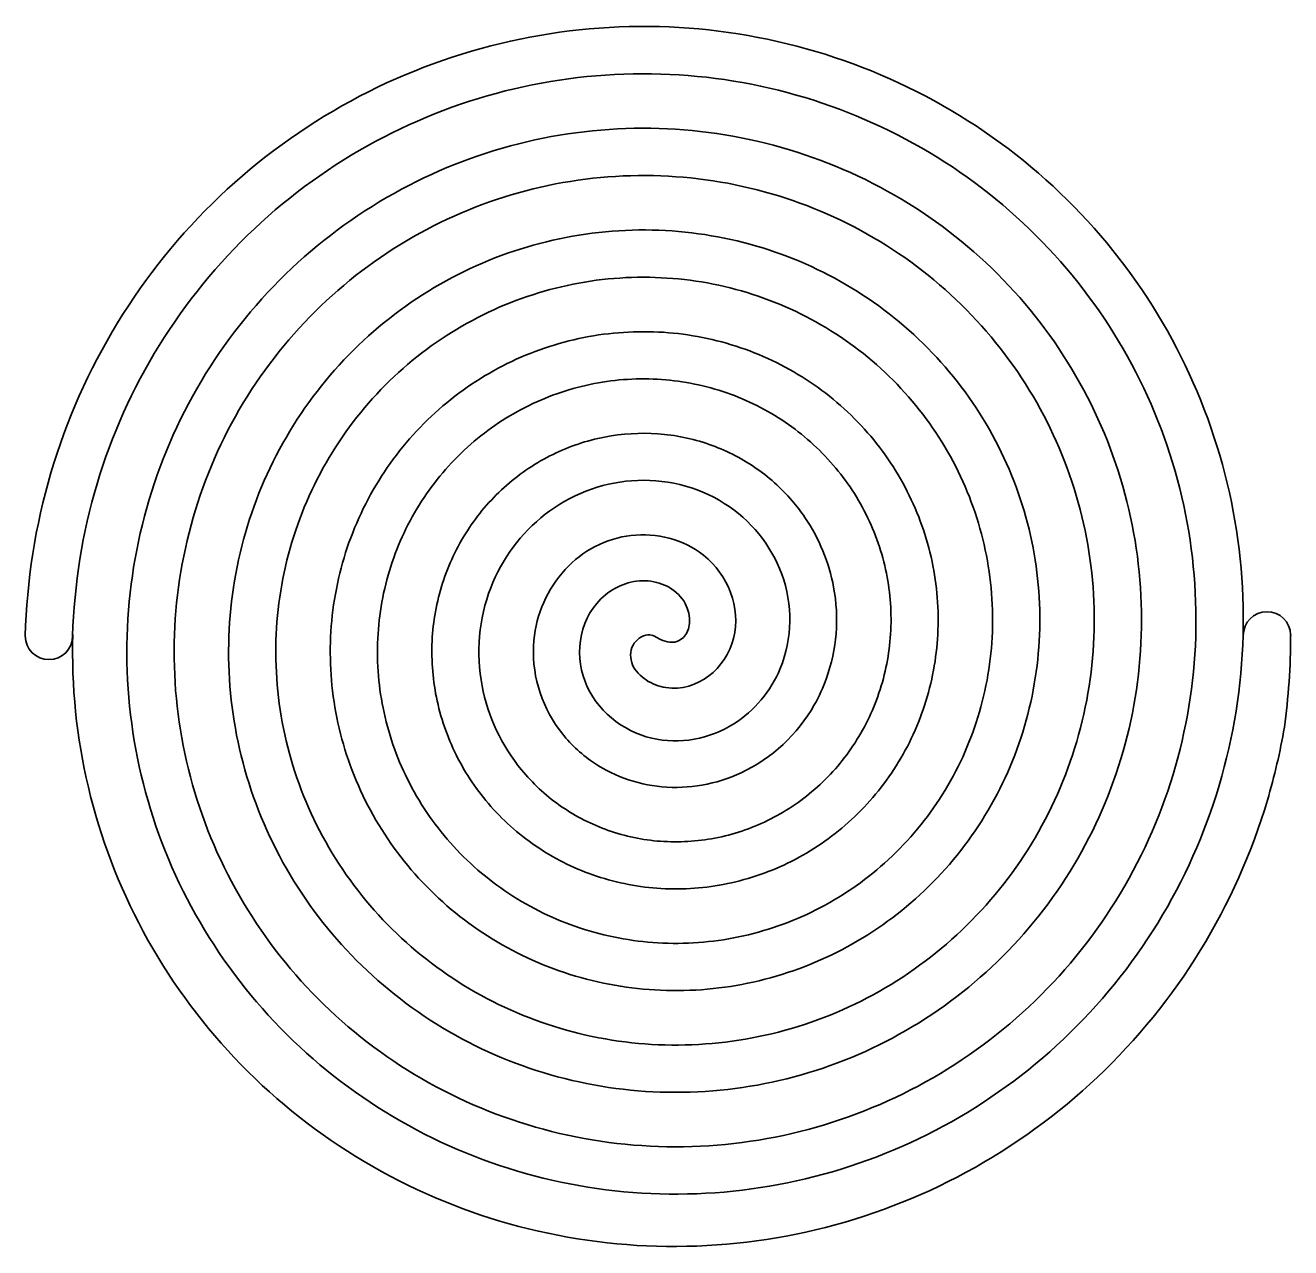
# Model space of a CAD drawing. Header units: inches. Extents: x 888 to 1107, y -253 to -41.
import ezdxf

# ---------------------------------------------------------------- set-up
doc = ezdxf.new("R2010")
doc.units = ezdxf.units.IN
doc.header["$MEASUREMENT"] = 0
doc.layers.add('Ebene 2', color=7, linetype='Continuous')
doc.layers.add('Ebene 3', color=7, linetype='Continuous')

msp = doc.modelspace()

# ---------------------------------------------------------------- linework, layer by layer
at = {"layer": 'Ebene 2', "color": 250, "lineweight": 35, "true_color": 0x1c1c1b}
msp.add_open_spline([(1086.13, -95.66), (1081.83, -87.74), (1076.52, -80.42), (1070.35, -73.93), (1064.1, -67.34), (1057.03, -61.61), (1049.34, -56.9), (1041.53, -52.12), (1033.16, -48.39), (1024.45, -45.81), (1015.62, -43.2), (1006.5, -41.76), (997.35, -41.52), (988.07, -41.29), (978.83, -42.26), (969.88, -44.42), (960.8, -46.6), (952.06, -49.96), (943.92, -54.39), (935.65, -58.89), (928.03, -64.43), (921.26, -70.87), (914.4, -77.39), (908.44, -84.77), (903.53, -92.8), (898.56, -100.93), (894.68, -109.66), (892.01, -118.75), (889.29, -127.95), (887.8, -137.45), (887.56, -146.98), (887.56, -149.25), (889.4, -151.08), (891.66, -151.08), (893.93, -151.08), (895.76, -149.25), (895.76, -146.98), (895.76, -146.97), (895.76, -146.96), (895.76, -146.95), (895.76, -146.95), (895.76, -146.95), (895.76, -146.95), (896.02, -138.14), (897.44, -129.14), (899.99, -120.63), (902.5, -112.25), (906.12, -104.19), (910.76, -96.69), (915.32, -89.29), (920.87, -82.5), (927.24, -76.49), (933.51, -70.58), (940.58, -65.49), (948.23, -61.37), (955.77, -57.31), (963.85, -54.25), (972.24, -52.27), (980.51, -50.32), (989.05, -49.47), (997.61, -49.72), (1006.03, -49.98), (1014.43, -51.35), (1022.57, -53.8), (1030.59, -56.21), (1038.29, -59.69), (1045.46, -64.13), (1052.52, -68.5), (1059, -73.81), (1064.74, -79.91), (1070.38, -85.91), (1075.23, -92.67), (1079.16, -99.99), (1083.02, -107.19), (1085.94, -114.92), (1087.82, -122.94), (1089.67, -130.84), (1090.47, -138.99), (1090.22, -147.16), (1089.96, -155.21), (1088.64, -163.22), (1086.29, -170.99), (1083.98, -178.63), (1080.65, -185.97), (1076.4, -192.81), (1072.22, -199.54), (1067.15, -205.72), (1061.32, -211.17), (1055.58, -216.55), (1049.14, -221.16), (1042.15, -224.89), (1035.28, -228.57), (1027.91, -231.33), (1020.26, -233.11), (1012.73, -234.87), (1004.96, -235.62), (997.18, -235.36), (989.52, -235.1), (981.89, -233.83), (974.49, -231.58), (967.22, -229.37), (960.24, -226.19), (953.73, -222.13), (947.34, -218.15), (941.47, -213.31), (936.28, -207.75), (931.18, -202.29), (926.8, -196.15), (923.26, -189.49), (919.78, -182.95), (917.16, -175.95), (915.48, -168.67), (913.83, -161.51), (913.13, -154.13), (913.39, -146.72), (913.65, -139.45), (914.87, -132.2), (917.02, -125.18), (919.13, -118.28), (922.16, -111.65), (926.03, -105.48), (929.82, -99.42), (934.43, -93.86), (939.71, -88.94), (944.9, -84.12), (950.74, -79.97), (957.06, -76.62), (963.26, -73.34), (969.92, -70.87), (976.82, -69.29), (983.61, -67.74), (990.6, -67.08), (997.63, -67.35), (1004.52, -67.6), (1011.38, -68.77), (1018.03, -70.83), (1024.56, -72.84), (1030.83, -75.73), (1036.66, -79.4), (1042.39, -83), (1047.65, -87.37), (1052.29, -92.38), (1056.84, -97.3), (1060.75, -102.83), (1063.91, -108.82), (1067, -114.69), (1069.32, -120.98), (1070.8, -127.52), (1072.25, -133.94), (1072.85, -140.55), (1072.59, -147.18), (1072.33, -153.69), (1071.21, -160.17), (1069.26, -166.45), (1067.34, -172.6), (1064.61, -178.51), (1061.13, -184.02), (1057.71, -189.41), (1053.58, -194.36), (1048.84, -198.73), (1044.19, -203.02), (1038.97, -206.69), (1033.32, -209.65), (1027.77, -212.55), (1021.84, -214.72), (1015.67, -216.1), (1009.63, -217.45), (1003.4, -218), (997.15, -217.74), (991.03, -217.48), (984.93, -216.41), (979.03, -214.55), (973.24, -212.73), (967.69, -210.15), (962.52, -206.86), (957.46, -203.64), (952.82, -199.74), (948.72, -195.27), (944.71, -190.89), (941.28, -185.98), (938.51, -180.66), (935.8, -175.45), (933.78, -169.87), (932.5, -164.07), (931.25, -158.4), (930.75, -152.55), (931.01, -146.69), (931.27, -140.95), (932.29, -135.24), (934.05, -129.71), (935.77, -124.29), (938.21, -119.1), (941.31, -114.26), (944.34, -109.54), (948, -105.2), (952.2, -101.38), (956.3, -97.64), (960.91, -94.44), (965.9, -91.87), (970.78, -89.35), (976, -87.48), (981.42, -86.3), (986.72, -85.15), (992.19, -84.7), (997.67, -84.97), (1003.02, -85.23), (1008.35, -86.2), (1013.51, -87.86), (1018.55, -89.48), (1023.39, -91.78), (1027.89, -94.68), (1032.28, -97.52), (1036.31, -100.95), (1039.86, -104.88), (1043.32, -108.71), (1046.29, -113.01), (1048.67, -117.67), (1050.99, -122.21), (1052.71, -127.08), (1053.79, -132.13), (1054.84, -137.06), (1055.23, -142.14), (1054.97, -147.23), (1054.71, -152.2), (1053.78, -157.15), (1052.22, -161.94), (1050.7, -166.6), (1048.55, -171.08), (1045.84, -175.25), (1043.19, -179.31), (1040, -183.03), (1036.34, -186.31), (1032.78, -189.5), (1028.78, -192.22), (1024.46, -194.41), (1020.24, -196.54), (1015.74, -198.11), (1011.06, -199.09), (1006.5, -200.04), (1001.8, -200.38), (997.09, -200.11), (992.51, -199.85), (987.95, -198.97), (983.53, -197.51), (979.23, -196.09), (975.11, -194.09), (971.28, -191.56), (967.55, -189.1), (964.14, -186.14), (961.14, -182.76), (958.22, -179.47), (955.73, -175.78), (953.74, -171.78), (951.8, -167.91), (950.38, -163.75), (949.51, -159.44), (948.66, -155.26), (948.37, -150.94), (948.64, -146.62), (948.9, -142.42), (949.73, -138.24), (951.1, -134.2), (952.42, -130.27), (954.28, -126.51), (956.61, -123.01), (958.88, -119.62), (961.6, -116.52), (964.72, -113.79), (967.74, -111.14), (971.13, -108.89), (974.79, -107.09), (978.33, -105.35), (982.13, -104.08), (986.07, -103.31), (989.88, -102.56), (993.81, -102.32), (997.75, -102.6), (1001.57, -102.86), (1005.36, -103.64), (1009.03, -104.91), (1012.59, -106.14), (1015.99, -107.85), (1019.16, -110), (1022.21, -112.07), (1025.01, -114.56), (1027.46, -117.41), (1029.83, -120.16), (1031.85, -123.24), (1033.45, -126.57), (1035, -129.79), (1036.12, -133.23), (1036.79, -136.79), (1037.43, -140.24), (1037.62, -143.78), (1037.34, -147.34), (1037.07, -150.77), (1036.34, -154.18), (1035.16, -157.48), (1034.03, -160.66), (1032.47, -163.71), (1030.51, -166.54), (1028.63, -169.26), (1026.36, -171.75), (1023.78, -173.93), (1021.3, -176.03), (1018.52, -177.8), (1015.53, -179.2), (1012.65, -180.56), (1009.56, -181.53), (1006.36, -182.09), (1003.29, -182.63), (1000.13, -182.76), (996.95, -182.48), (993.91, -182.21), (990.88, -181.52), (987.95, -180.44), (985.14, -179.4), (982.46, -177.98), (979.96, -176.21), (977.57, -174.52), (975.4, -172.49), (973.5, -170.18), (970.05, -165.99), (967.67, -160.95), (966.66, -155.62), (965.58, -149.95), (966.09, -144.03), (968.16, -138.64), (970.08, -133.65), (973.36, -129.21), (977.59, -125.92), (981.87, -122.59), (987.13, -120.52), (992.55, -120.11), (998.15, -119.68), (1003.84, -121.03), (1008.59, -124.04), (1013.13, -126.91), (1016.7, -131.22), (1018.54, -136.27), (1020.47, -141.53), (1020.42, -147.43), (1018.28, -152.63), (1016.65, -156.55), (1013.83, -159.95), (1010.23, -162.21), (1006.05, -164.84), (1000.86, -165.83), (996.03, -164.68), (990.88, -163.44), (986.42, -159.86), (984.48, -154.88), (982.48, -149.73), (983.63, -143.46), (988, -139.88), (990.06, -138.18), (992.74, -137.23), (995.42, -137.46), (998, -137.69), (1000.54, -139.04), (1001.82, -141.36), (1002.92, -143.32), (1003.05, -146.56), (1000.78, -147.8), (999.82, -148.33), (998.51, -148.04), (997.56, -147.6), (996.87, -147.27), (996.19, -146.72), (995.39, -146.79), (994.34, -146.88), (993.27, -147.68), (992.79, -148.59), (992.25, -149.63), (992.26, -150.91), (992.71, -151.98), (993.16, -153.05), (994.1, -153.95), (995.05, -154.6), (996.07, -155.29), (997.28, -155.74), (998.49, -155.92), (1003.99, -156.74), (1008.9, -152.59), (1010.19, -147.4), (1011.52, -142.05), (1009.25, -136.41), (1005, -133.02), (1001.46, -130.19), (996.9, -129.09), (992.44, -129.59), (988.16, -130.08), (983.95, -132.27), (981.06, -135.47), (977.98, -138.89), (976.03, -143.15), (975.62, -147.76), (975.13, -153.23), (976.74, -158.75), (979.98, -163.17), (981.49, -165.23), (983.34, -167.05), (985.42, -168.53), (987.23, -169.82), (989.18, -170.85), (991.21, -171.6), (993.36, -172.39), (995.58, -172.89), (997.79, -173.09), (1000.14, -173.3), (1002.48, -173.21), (1004.73, -172.81), (1007.11, -172.39), (1009.4, -171.67), (1011.53, -170.67), (1016.85, -168.18), (1021.28, -164.03), (1024.17, -158.92), (1025.01, -157.45), (1025.72, -155.91), (1026.28, -154.32), (1027.18, -151.8), (1027.74, -149.21), (1027.94, -146.6), (1028.16, -143.87), (1028.02, -141.16), (1027.52, -138.53), (1026.72, -134.21), (1025.01, -130.1), (1022.55, -126.47), (1021.86, -125.46), (1021.12, -124.49), (1020.32, -123.57), (1018.41, -121.35), (1016.24, -119.41), (1013.87, -117.8), (1011.39, -116.11), (1008.72, -114.78), (1005.96, -113.82), (1003.07, -112.82), (1000.09, -112.21), (997.1, -112), (993.98, -111.78), (990.88, -111.97), (987.88, -112.56), (984.75, -113.17), (981.74, -114.18), (978.94, -115.55), (976.02, -116.99), (973.33, -118.78), (970.93, -120.88), (968.44, -123.06), (966.26, -125.54), (964.45, -128.24), (962.57, -131.05), (961.09, -134.07), (960.02, -137.21), (958.92, -140.48), (958.26, -143.84), (958.04, -147.21), (957.82, -150.71), (958.06, -154.2), (958.74, -157.57), (959.45, -161.07), (960.61, -164.44), (962.17, -167.58), (963.8, -170.83), (965.82, -173.83), (968.19, -176.51), (970.64, -179.27), (973.43, -181.69), (976.46, -183.69), (979.61, -185.76), (982.98, -187.4), (986.49, -188.56), (990.13, -189.77), (993.87, -190.49), (997.63, -190.7), (1001.52, -190.92), (1005.39, -190.64), (1009.13, -189.86), (1013, -189.05), (1016.73, -187.75), (1020.2, -186), (1023.79, -184.19), (1027.1, -181.93), (1030.05, -179.29), (1033.09, -176.56), (1035.75, -173.47), (1037.94, -170.11), (1040.21, -166.63), (1042, -162.9), (1043.26, -159.02), (1044.57, -155.01), (1045.34, -150.88), (1045.56, -146.74), (1045.78, -142.47), (1045.45, -138.21), (1044.57, -134.09), (1043.67, -129.85), (1042.22, -125.77), (1040.27, -121.96), (1038.27, -118.04), (1035.78, -114.42), (1032.87, -111.2), (1029.87, -107.88), (1026.48, -104.99), (1022.78, -102.6), (1018.97, -100.14), (1014.88, -98.2), (1010.63, -96.83), (1006.25, -95.43), (1001.74, -94.6), (997.21, -94.38), (992.56, -94.16), (987.92, -94.54), (983.42, -95.51), (978.81, -96.52), (974.37, -98.11), (970.22, -100.24), (965.97, -102.44), (962.04, -105.17), (958.55, -108.35), (954.96, -111.61), (951.83, -115.32), (949.24, -119.35), (946.59, -123.49), (944.5, -127.93), (943.03, -132.56), (941.53, -137.31), (940.65, -142.2), (940.43, -147.12), (940.2, -152.16), (940.63, -157.18), (941.7, -162.04), (942.8, -167.03), (944.54, -171.83), (946.87, -176.31), (949.26, -180.9), (952.22, -185.13), (955.67, -188.9), (959.21, -192.76), (963.21, -196.13), (967.58, -198.9), (972.05, -201.75), (976.85, -203.99), (981.85, -205.56), (986.97, -207.17), (992.25, -208.1), (997.55, -208.32), (1002.98, -208.55), (1008.38, -208.07), (1013.61, -206.9), (1018.98, -205.7), (1024.13, -203.82), (1028.94, -201.3), (1033.87, -198.72), (1038.41, -195.52), (1042.45, -191.8), (1046.59, -187.99), (1050.19, -183.68), (1053.16, -178.98), (1056.2, -174.17), (1058.59, -169.01), (1060.26, -163.65), (1061.97, -158.16), (1062.95, -152.49), (1063.17, -146.81), (1063.4, -141), (1062.88, -135.21), (1061.61, -129.6), (1060.31, -123.87), (1058.28, -118.35), (1055.57, -113.21), (1052.8, -107.95), (1049.37, -103.1), (1045.37, -98.79), (1041.29, -94.38), (1036.67, -90.54), (1031.64, -87.37), (1026.51, -84.14), (1020.99, -81.6), (1015.25, -79.83), (1009.39, -78.02), (1003.34, -76.99), (997.27, -76.76), (991.08, -76.53), (984.91, -77.11), (978.93, -78.48), (972.82, -79.87), (966.95, -82.05), (961.47, -84.95), (955.88, -87.91), (950.72, -91.58), (946.13, -95.84), (941.45, -100.2), (937.37, -105.12), (934.02, -110.49), (930.59, -115.96), (927.9, -121.83), (926.03, -127.94), (924.12, -134.17), (923.03, -140.61), (922.81, -147.06), (922.58, -153.64), (923.2, -160.2), (924.67, -166.55), (926.16, -173.02), (928.49, -179.25), (931.58, -185.07), (934.74, -190.99), (938.63, -196.46), (943.17, -201.32), (947.79, -206.27), (953.03, -210.59), (958.72, -214.14), (964.52, -217.76), (970.75, -220.59), (977.24, -222.57), (983.84, -224.58), (990.66, -225.71), (997.49, -225.94), (1004.46, -226.17), (1011.4, -225.5), (1018.12, -223.93), (1024.97, -222.34), (1031.56, -219.87), (1037.71, -216.58), (1043.97, -213.24), (1049.74, -209.1), (1054.88, -204.3), (1060.1, -199.4), (1064.65, -193.86), (1068.4, -187.83), (1072.21, -181.7), (1075.19, -175.11), (1077.27, -168.26), (1079.38, -161.28), (1080.57, -154.08), (1080.79, -146.86), (1081.03, -139.51), (1080.3, -132.19), (1078.64, -125.09), (1076.95, -117.87), (1074.33, -110.92), (1070.85, -104.44), (1067.32, -97.85), (1062.95, -91.76), (1057.87, -86.36), (1052.7, -80.86), (1046.85, -76.08), (1040.49, -72.14), (1034.03, -68.13), (1027.08, -65), (1019.86, -62.82), (1012.51, -60.61), (1004.93, -59.37), (997.32, -59.14), (989.6, -58.91), (981.89, -59.68), (974.41, -61.45), (966.82, -63.24), (959.51, -66), (952.7, -69.67), (945.77, -73.4), (939.38, -78), (933.7, -83.35), (927.93, -88.79), (922.91, -94.94), (918.78, -101.64), (914.58, -108.44), (911.3, -115.74), (909.02, -123.34), (906.71, -131.06), (905.42, -139.02), (905.19, -147.01), (904.95, -155.13), (905.78, -163.23), (907.64, -171.07), (909.53, -179.03), (912.44, -186.69), (916.3, -193.84), (920.22, -201.1), (925.06, -207.8), (930.68, -213.75), (936.39, -219.79), (942.85, -225.05), (949.88, -229.38), (957.01, -233.77), (964.67, -237.2), (972.64, -239.58), (980.73, -241.99), (989.08, -243.33), (997.45, -243.56), (1005.95, -243.8), (1014.42, -242.93), (1022.65, -240.96), (1030.98, -238.97), (1039.01, -235.91), (1046.49, -231.86), (1054.08, -227.75), (1061.09, -222.68), (1067.31, -216.78), (1073.63, -210.8), (1079.12, -204.04), (1083.64, -196.68), (1088.22, -189.21), (1091.8, -181.19), (1094.28, -172.85), (1096.79, -164.39), (1098.18, -155.66), (1098.42, -146.9), (1098.65, -138.01), (1097.73, -129.15), (1095.67, -120.56), (1093.58, -111.86), (1090.37, -103.48), (1086.13, -95.66)], degree=3, knots=[0, 0, 0, 0, 1, 1, 1, 2, 2, 2, 3, 3, 3, 4, 4, 4, 5, 5, 5, 6, 6, 6, 7, 7, 7, 8, 8, 8, 9, 9, 9, 10, 10, 10, 11, 11, 11, 12, 12, 12, 13, 13, 13, 14, 14, 14, 15, 15, 15, 16, 16, 16, 17, 17, 17, 18, 18, 18, 19, 19, 19, 20, 20, 20, 21, 21, 21, 22, 22, 22, 23, 23, 23, 24, 24, 24, 25, 25, 25, 26, 26, 26, 27, 27, 27, 28, 28, 28, 29, 29, 29, 30, 30, 30, 31, 31, 31, 32, 32, 32, 33, 33, 33, 34, 34, 34, 35, 35, 35, 36, 36, 36, 37, 37, 37, 38, 38, 38, 39, 39, 39, 40, 40, 40, 41, 41, 41, 42, 42, 42, 43, 43, 43, 44, 44, 44, 45, 45, 45, 46, 46, 46, 47, 47, 47, 48, 48, 48, 49, 49, 49, 50, 50, 50, 51, 51, 51, 52, 52, 52, 53, 53, 53, 54, 54, 54, 55, 55, 55, 56, 56, 56, 57, 57, 57, 58, 58, 58, 59, 59, 59, 60, 60, 60, 61, 61, 61, 62, 62, 62, 63, 63, 63, 64, 64, 64, 65, 65, 65, 66, 66, 66, 67, 67, 67, 68, 68, 68, 69, 69, 69, 70, 70, 70, 71, 71, 71, 72, 72, 72, 73, 73, 73, 74, 74, 74, 75, 75, 75, 76, 76, 76, 77, 77, 77, 78, 78, 78, 79, 79, 79, 80, 80, 80, 81, 81, 81, 82, 82, 82, 83, 83, 83, 84, 84, 84, 85, 85, 85, 86, 86, 86, 87, 87, 87, 88, 88, 88, 89, 89, 89, 90, 90, 90, 91, 91, 91, 92, 92, 92, 93, 93, 93, 94, 94, 94, 95, 95, 95, 96, 96, 96, 97, 97, 97, 98, 98, 98, 99, 99, 99, 100, 100, 100, 101, 101, 101, 102, 102, 102, 103, 103, 103, 104, 104, 104, 105, 105, 105, 106, 106, 106, 107, 107, 107, 108, 108, 108, 109, 109, 109, 110, 110, 110, 111, 111, 111, 112, 112, 112, 113, 113, 113, 114, 114, 114, 115, 115, 115, 116, 116, 116, 117, 117, 117, 118, 118, 118, 119, 119, 119, 120, 120, 120, 121, 121, 121, 122, 122, 122, 123, 123, 123, 124, 124, 124, 125, 125, 125, 126, 126, 126, 127, 127, 127, 128, 128, 128, 129, 129, 129, 130, 130, 130, 131, 131, 131, 132, 132, 132, 133, 133, 133, 134, 134, 134, 135, 135, 135, 136, 136, 136, 137, 137, 137, 138, 138, 138, 139, 139, 139, 140, 140, 140, 141, 141, 141, 142, 142, 142, 143, 143, 143, 144, 144, 144, 145, 145, 145, 146, 146, 146, 147, 147, 147, 148, 148, 148, 149, 149, 149, 150, 150, 150, 151, 151, 151, 152, 152, 152, 153, 153, 153, 154, 154, 154, 155, 155, 155, 156, 156, 156, 157, 157, 157, 158, 158, 158, 159, 159, 159, 160, 160, 160, 161, 161, 161, 162, 162, 162, 163, 163, 163, 164, 164, 164, 165, 165, 165, 166, 166, 166, 167, 167, 167, 168, 168, 168, 169, 169, 169, 170, 170, 170, 171, 171, 171, 172, 172, 172, 173, 173, 173, 174, 174, 174, 175, 175, 175, 176, 176, 176, 177, 177, 177, 178, 178, 178, 179, 179, 179, 180, 180, 180, 181, 181, 181, 182, 182, 182, 183, 183, 183, 184, 184, 184, 185, 185, 185, 186, 186, 186, 187, 187, 187, 188, 188, 188, 189, 189, 189, 190, 190, 190, 191, 191, 191, 192, 192, 192, 193, 193, 193, 194, 194, 194, 195, 195, 195, 196, 196, 196, 197, 197, 197, 198, 198, 198, 199, 199, 199, 200, 200, 200, 201, 201, 201, 202, 202, 202, 203, 203, 203, 204, 204, 204, 205, 205, 205, 206, 206, 206, 207, 207, 207, 208, 208, 208, 209, 209, 209, 210, 210, 210, 211, 211, 211, 212, 212, 212, 213, 213, 213, 214, 214, 214, 215, 215, 215, 216, 216, 216, 217, 217, 217, 218, 218, 218, 219, 219, 219, 220, 220, 220, 221, 221, 221, 222, 222, 222, 223, 223, 223, 224, 224, 224, 225, 225, 225, 226, 226, 226, 227, 227, 227, 228, 228, 228, 229, 229, 229, 230, 230, 230, 231, 231, 231, 232, 232, 232, 233, 233, 233, 234, 234, 234, 235, 235, 235, 236, 236, 236, 237, 237, 237, 238, 238, 238, 239, 239, 239, 239], dxfattribs=at)
at = {"layer": 'Ebene 3', "color": 250, "lineweight": 35, "true_color": 0x1c1c1b}
msp.add_open_spline([(895.79, -146.75), (895.53, -155.66), (896.43, -164.55), (898.48, -173.16), (900.55, -181.9), (903.75, -190.3), (907.99, -198.15), (912.28, -206.1), (917.59, -213.45), (923.75, -219.98), (930.01, -226.59), (937.08, -232.35), (944.79, -237.09), (952.6, -241.9), (960.98, -245.66), (969.71, -248.26), (978.56, -250.9), (987.7, -252.37), (996.86, -252.62), (1006.16, -252.88), (1015.43, -251.92), (1024.41, -249.78), (1033.52, -247.61), (1042.28, -244.26), (1050.46, -239.83), (1058.75, -235.34), (1066.4, -229.8), (1073.2, -223.36), (1080.09, -216.84), (1086.09, -209.45), (1091.02, -201.42), (1096.02, -193.27), (1099.92, -184.53), (1102.63, -175.43), (1103.86, -171.27), (1104.85, -167.05), (1105.58, -162.79), (1106.28, -157.79), (1106.66, -152.13), (1106.66, -146.93), (1106.66, -146.92), (1106.67, -146.91), (1106.67, -146.91), (1106.67, -146.9), (1106.67, -146.9), (1106.67, -146.89), (1106.67, -146.86), (1106.67, -146.83), (1106.67, -146.8), (1106.67, -146.8), (1106.66, -146.8), (1106.66, -146.8), (1106.6, -144.58), (1104.79, -142.79), (1102.55, -142.79), (1100.28, -142.79), (1098.44, -144.64), (1098.44, -146.91)], degree=3, knots=[0, 0, 0, 0, 1, 1, 1, 2, 2, 2, 3, 3, 3, 4, 4, 4, 5, 5, 5, 6, 6, 6, 7, 7, 7, 8, 8, 8, 9, 9, 9, 10, 10, 10, 11, 11, 11, 12, 12, 12, 13, 13, 13, 14, 14, 14, 15, 15, 15, 16, 16, 16, 17, 17, 17, 18, 18, 18, 19, 19, 19, 19], dxfattribs=at)

doc.saveas('drawing.dxf')
